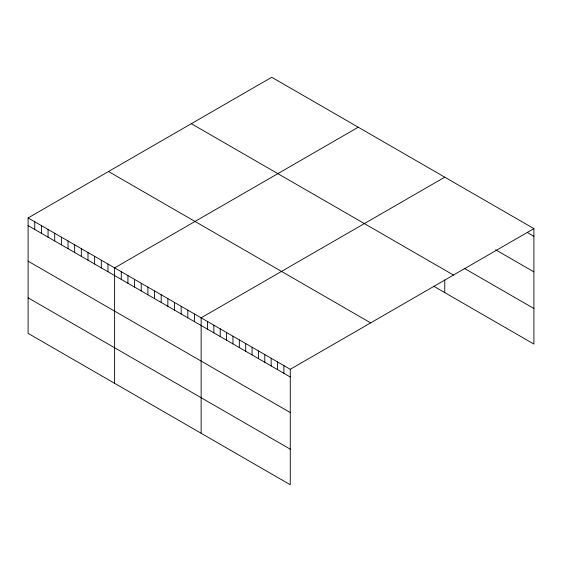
<?xml version="1.0" encoding="UTF-8"?>
<svg xmlns="http://www.w3.org/2000/svg" width="562" height="562" viewBox="0 0 562 562"><rect width="100%" height="100%" fill="white"/><g stroke="black" fill="none" stroke-linecap="round" stroke-linejoin="round"><path stroke-width="0.84" d="M28.1 217.93L290.266 369.29L290.266 484.732L28.1 333.371L28.1 217.93L271.734 77.268L533.9 228.629L533.9 344.07L433.674 286.206M358.247 127.223L114.613 267.877L114.613 383.319M444.76 177.171L201.133 317.825L201.133 433.267M290.266 369.29L533.9 228.629M527.535 232.64L533.9 236.321M495.698 249.823L533.9 271.875M464.57 268.488L533.9 308.51M191.333 123.689L453.499 275.05M108.501 171.515L370.667 322.876M28.1 225.615L290.266 376.976M28.1 261.175L290.266 412.536M28.1 297.811L290.266 449.171M444.76 279.967L444.76 292.605M283.901 365.616L283.901 373.301M277.537 361.942L277.537 369.627M271.165 358.261L271.165 365.946M264.8 354.587L264.8 362.272M258.436 350.913L258.436 358.598M252.064 347.239L252.064 354.924M245.699 343.558L245.699 351.243M239.335 339.884L239.335 347.569M232.963 336.209L232.963 343.895M226.598 332.535L226.598 340.221M220.234 328.854L220.234 336.54M213.862 325.18L213.862 332.866M207.497 321.506L207.497 329.192M194.473 313.989L194.473 321.675M187.82 310.147L187.82 317.832M181.168 306.304L181.168 313.989M174.508 302.461L174.508 310.147M167.855 298.619L167.855 306.304M161.203 294.776L161.203 302.461M154.543 290.933L154.543 298.619M147.89 287.091L147.89 294.776M141.238 283.248L141.238 290.933M134.578 279.405L134.578 287.091M127.925 275.563L127.925 283.248M121.273 271.72L121.273 279.405M107.96 264.035L107.96 271.72M101.308 260.192L101.308 267.877M94.648 256.349L94.648 264.042M87.995 252.514L87.995 260.199M81.342 248.671L81.342 256.356M74.683 244.828L74.683 252.514M68.03 240.986L68.03 248.671M61.377 237.143L61.377 244.828M54.718 233.3L54.718 240.986M48.065 229.458L48.065 237.143M41.412 225.615L41.412 233.3M34.753 221.772L34.753 229.458"/></g></svg>
